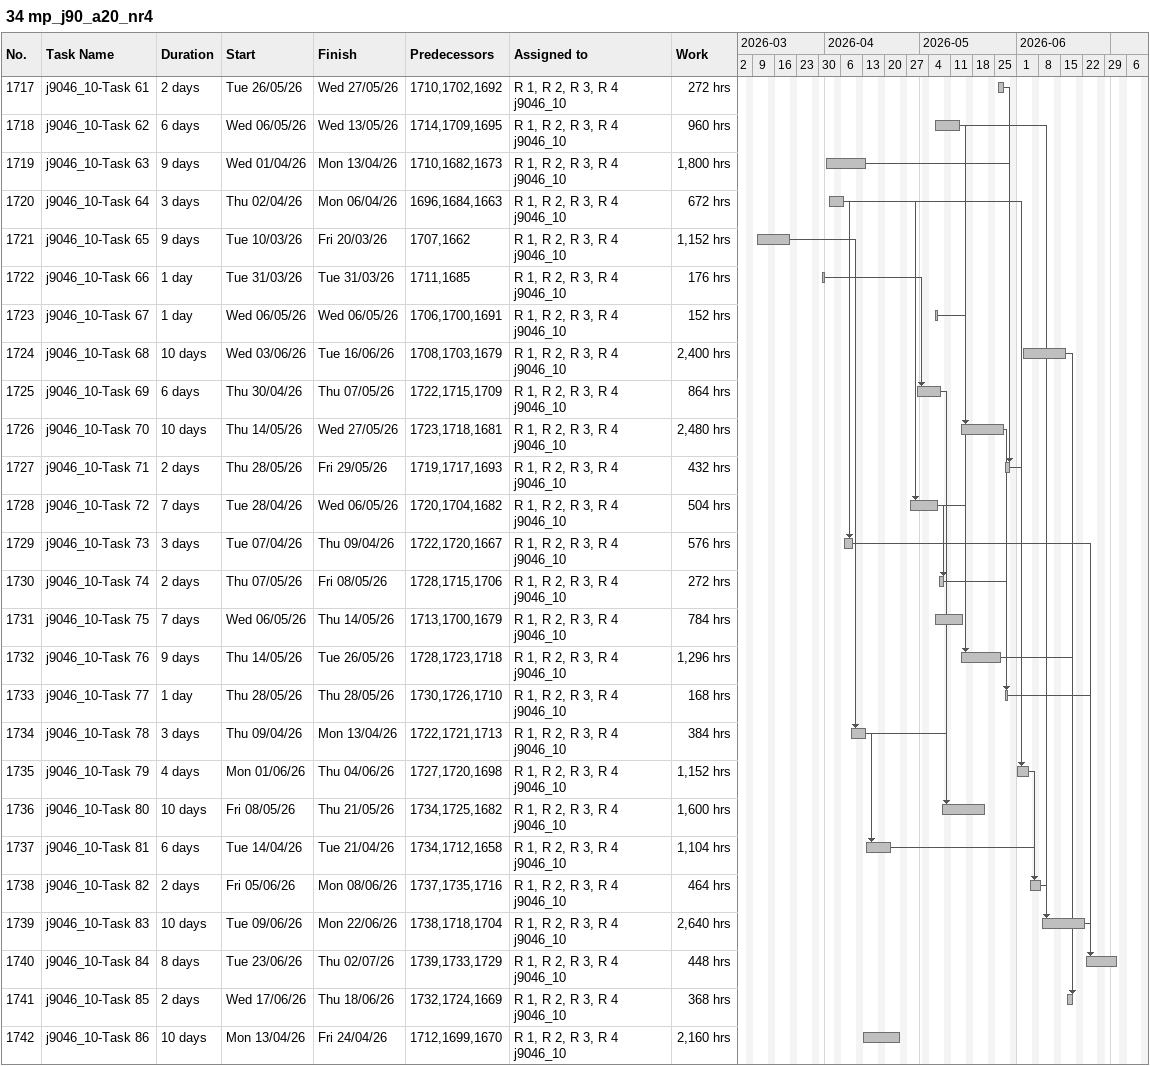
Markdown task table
34 mp_j90_a20_nr4

| ID | Task | Duration | Start | Finish | Predecessors | Resources | Work (h) |
|---|---|---|---|---|---|---|---|
| 1717 | j9046_10-Task 61 | 2d | 2026-05-26 | 2026-05-27 | 1710, 1702, 1692 | R 1, R 2, R 3, R 4 j9046_10 | 272 |
| 1718 | j9046_10-Task 62 | 6d | 2026-05-06 | 2026-05-13 | 1714, 1709, 1695 | R 1, R 2, R 3, R 4 j9046_10 | 960 |
| 1719 | j9046_10-Task 63 | 9d | 2026-04-01 | 2026-04-13 | 1710, 1682, 1673 | R 1, R 2, R 3, R 4 j9046_10 | 1800 |
| 1720 | j9046_10-Task 64 | 3d | 2026-04-02 | 2026-04-06 | 1696, 1684, 1663 | R 1, R 2, R 3, R 4 j9046_10 | 672 |
| 1721 | j9046_10-Task 65 | 9d | 2026-03-10 | 2026-03-20 | 1707, 1662 | R 1, R 2, R 3, R 4 j9046_10 | 1152 |
| 1722 | j9046_10-Task 66 | 1d | 2026-03-31 | 2026-03-31 | 1711, 1685 | R 1, R 2, R 3, R 4 j9046_10 | 176 |
| 1723 | j9046_10-Task 67 | 1d | 2026-05-06 | 2026-05-06 | 1706, 1700, 1691 | R 1, R 2, R 3, R 4 j9046_10 | 152 |
| 1724 | j9046_10-Task 68 | 10d | 2026-06-03 | 2026-06-16 | 1708, 1703, 1679 | R 1, R 2, R 3, R 4 j9046_10 | 2400 |
| 1725 | j9046_10-Task 69 | 6d | 2026-04-30 | 2026-05-07 | 1722, 1715, 1709 | R 1, R 2, R 3, R 4 j9046_10 | 864 |
| 1726 | j9046_10-Task 70 | 10d | 2026-05-14 | 2026-05-27 | 1723, 1718, 1681 | R 1, R 2, R 3, R 4 j9046_10 | 2480 |
| 1727 | j9046_10-Task 71 | 2d | 2026-05-28 | 2026-05-29 | 1719, 1717, 1693 | R 1, R 2, R 3, R 4 j9046_10 | 432 |
| 1728 | j9046_10-Task 72 | 7d | 2026-04-28 | 2026-05-06 | 1720, 1704, 1682 | R 1, R 2, R 3, R 4 j9046_10 | 504 |
| 1729 | j9046_10-Task 73 | 3d | 2026-04-07 | 2026-04-09 | 1722, 1720, 1667 | R 1, R 2, R 3, R 4 j9046_10 | 576 |
| 1730 | j9046_10-Task 74 | 2d | 2026-05-07 | 2026-05-08 | 1728, 1715, 1706 | R 1, R 2, R 3, R 4 j9046_10 | 272 |
| 1731 | j9046_10-Task 75 | 7d | 2026-05-06 | 2026-05-14 | 1713, 1700, 1679 | R 1, R 2, R 3, R 4 j9046_10 | 784 |
| 1732 | j9046_10-Task 76 | 9d | 2026-05-14 | 2026-05-26 | 1728, 1723, 1718 | R 1, R 2, R 3, R 4 j9046_10 | 1296 |
| 1733 | j9046_10-Task 77 | 1d | 2026-05-28 | 2026-05-28 | 1730, 1726, 1710 | R 1, R 2, R 3, R 4 j9046_10 | 168 |
| 1734 | j9046_10-Task 78 | 3d | 2026-04-09 | 2026-04-13 | 1722, 1721, 1713 | R 1, R 2, R 3, R 4 j9046_10 | 384 |
| 1735 | j9046_10-Task 79 | 4d | 2026-06-01 | 2026-06-04 | 1727, 1720, 1698 | R 1, R 2, R 3, R 4 j9046_10 | 1152 |
| 1736 | j9046_10-Task 80 | 10d | 2026-05-08 | 2026-05-21 | 1734, 1725, 1682 | R 1, R 2, R 3, R 4 j9046_10 | 1600 |
| 1737 | j9046_10-Task 81 | 6d | 2026-04-14 | 2026-04-21 | 1734, 1712, 1658 | R 1, R 2, R 3, R 4 j9046_10 | 1104 |
| 1738 | j9046_10-Task 82 | 2d | 2026-06-05 | 2026-06-08 | 1737, 1735, 1716 | R 1, R 2, R 3, R 4 j9046_10 | 464 |
| 1739 | j9046_10-Task 83 | 10d | 2026-06-09 | 2026-06-22 | 1738, 1718, 1704 | R 1, R 2, R 3, R 4 j9046_10 | 2640 |
| 1740 | j9046_10-Task 84 | 8d | 2026-06-23 | 2026-07-02 | 1739, 1733, 1729 | R 1, R 2, R 3, R 4 j9046_10 | 448 |
| 1741 | j9046_10-Task 85 | 2d | 2026-06-17 | 2026-06-18 | 1732, 1724, 1669 | R 1, R 2, R 3, R 4 j9046_10 | 368 |
| 1742 | j9046_10-Task 86 | 10d | 2026-04-13 | 2026-04-24 | 1712, 1699, 1670 | R 1, R 2, R 3, R 4 j9046_10 | 2160 |
